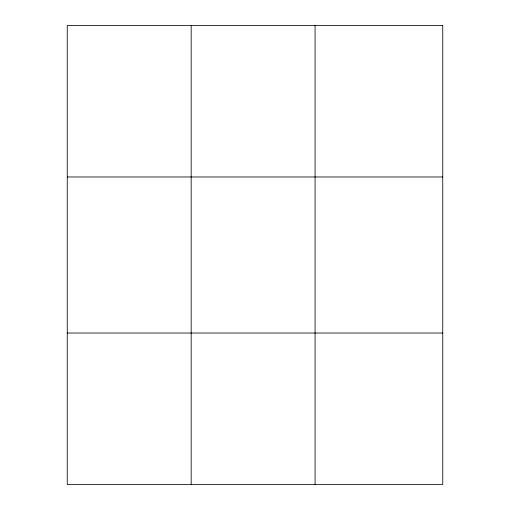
<?xml version="1.0" encoding="UTF-8"?>
<svg xmlns="http://www.w3.org/2000/svg" width="510" height="510" viewBox="0 0 510 510"><rect width="100%" height="100%" fill="white"/><g stroke="black" fill="none" stroke-linecap="round" stroke-linejoin="round"><path stroke-width="0.76" d="M191.167 484.5L191.167 25.5M315.078 484.5L315.078 25.5M67.25 176.97L442.75 176.97M67.25 333.03L442.75 333.03M442.75 25.5L442.75 484.5L67.25 484.5L67.25 25.5L442.75 25.5"/></g></svg>
